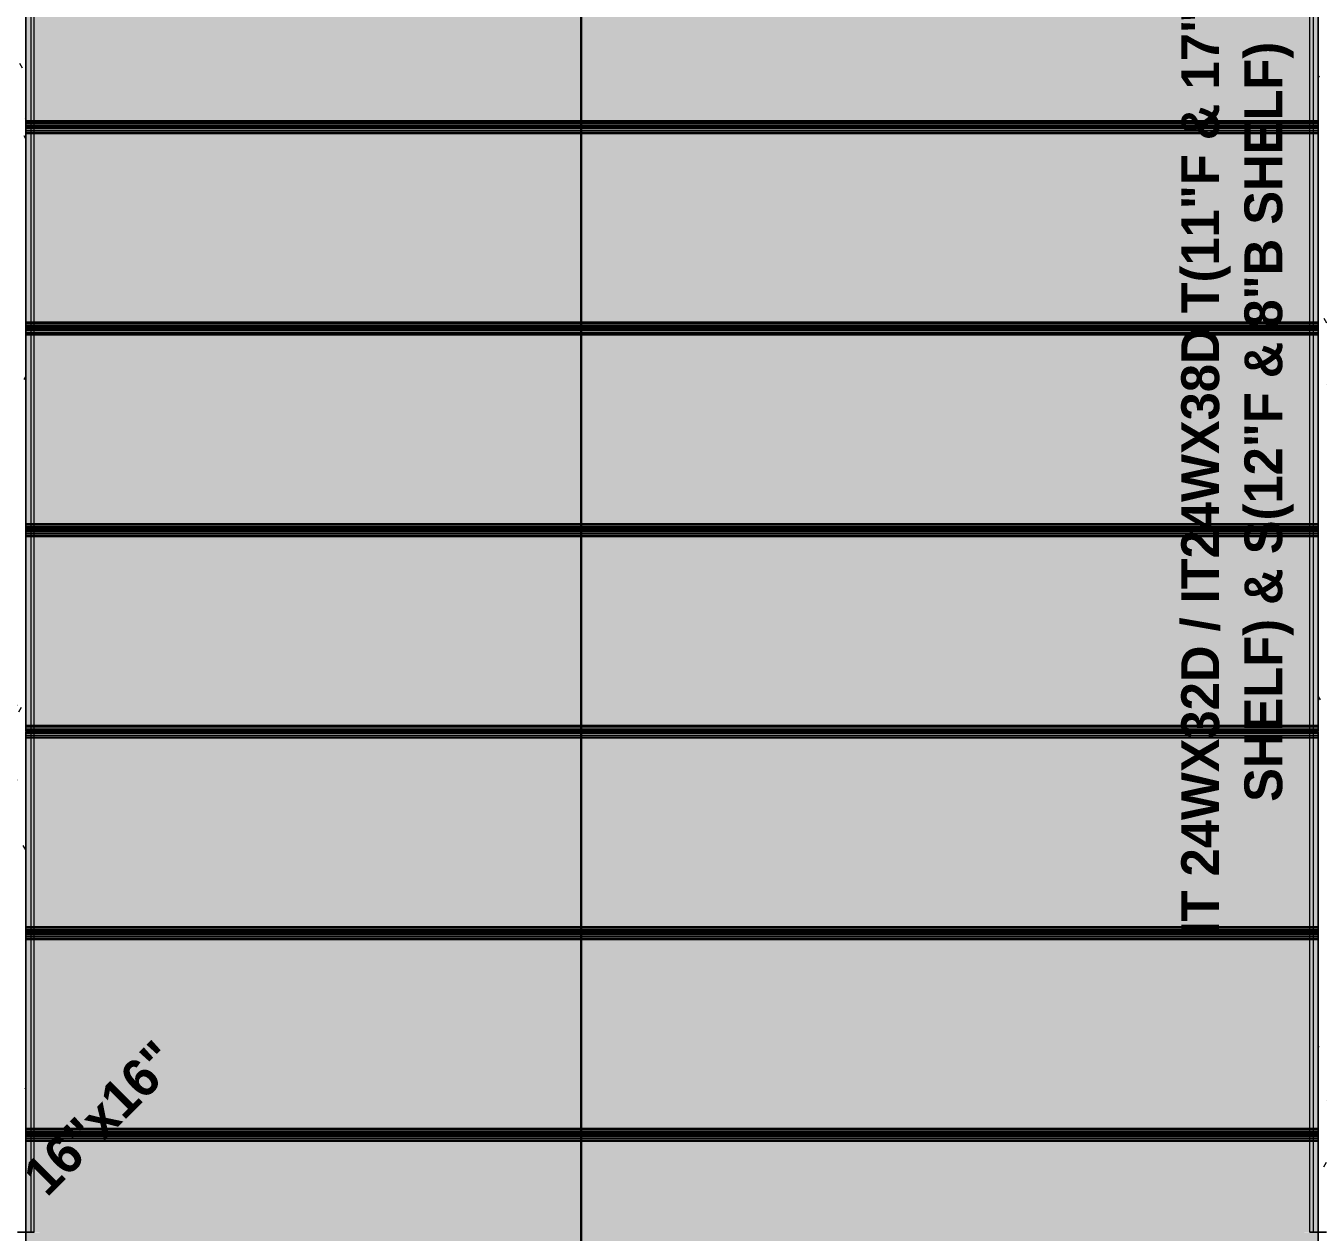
# Model space of a CAD drawing. Header units: inches. Extents: x -4126 to 627, y 9773 to 12338.
# Drawn here: x -2490.3 to -2183.3, y 10467.2 to 10753.8 of the extents above; entities that cross this region are included whole.
import ezdxf

# ---------------------------------------------------------------- set-up
doc = ezdxf.new("R2010")
doc.units = ezdxf.units.IN
doc.header["$MEASUREMENT"] = 0
for name, color, linetype, lineweight in [('A-ANNO-DIMS', 211, 'Continuous', 9), ('A-ANNO-DIMS-96', 211, 'Continuous', 9), ('S-BEAM', 12, 'Continuous', 9), ('S-BEAM-IDEN', 2, 'Continuous', 30), ('S-COLS-IDEN', 171, 'Continuous', 30)]:
    doc.layers.add(name, color=color, linetype=linetype, lineweight=lineweight)
doc.styles.add('Century Gothic_B', font='', dxfattribs={"height": 9})
doc.styles.get('Century Gothic_B').set_extended_font_data('Century Gothic', bold=True)
doc.dimstyles.new('OD__1_4__Tol__', dxfattribs={"dimscale": 12, "dimtxt": 9.397514, "dimasz": 1, "dimexe": 0.75, "dimexo": 0.5, "dimgap": 0.125, "dimtad": 1, "dimrnd": 0.25, "dimzin": 1, "dimdsep": 46, "dimlunit": 4, "dimtxsty": 'Century Gothic_B', "dimblk1": 'OBLIQUE', "dimblk2": 'OBLIQUE', "dimsah": 1, "dimcen": 0.09, "dimdle": 0.75, "dimazin": 0, "dimtfac": 1, "dimtdec": 4, "dimtix": 1, "dimtmove": 0, "dimatfit": 3, "dimfxl": 1, "dimtvp": 1, "dimtfill": 1, "dimfrac": 2, "dimtolj": 1, "dimtzin": 0, "dimlwd": 30, "dimlwe": 30, "dimarcsym": 2})
pattern_1 = [(0, (0, 0), (30.72, 7.68), [1.267, -21.773, 1.267, -21.773, -122.88]), (0, (0, 0), (30.72, 7.68), [-46.08, 1.267, -44.813, 1.267, -21.773, -53.76]), (0, (0, 0), (30.72, 7.68), [-115.2, 1.267, -14.093, 1.267, -37.133]), (120, (11.52, 3.84), (-22.011075, 22.7643004), [1.267, -21.773, 1.267, -21.773, -122.88]), (120, (11.52, 3.84), (-22.011075, 22.7643004), [-46.08, 1.267, -44.813, 1.267, -21.773, -53.76]), (120, (11.52, 3.84), (-22.011075, 22.7643004), [-115.2, 1.267, -14.093, 1.267, -37.133]), (240, (15.36, 19.2), (-8.708925, -30.4443004), [1.267, -21.773, 1.267, -21.773, -122.88]), (240, (15.36, 19.2), (-8.708925, -30.4443004), [-46.08, 1.267, -44.813, 1.267, -21.773, -53.76]), (240, (15.36, 19.2), (-8.708925, -30.4443004), [-115.2, 1.267, -14.093, 1.267, -37.133])]

# ---------------------------------------------------------------- blocks, each defined once
blk = doc.blocks.new('034100 - Precast Structural Concrete - Solid Plank - 12_-V121-FRAMING PLAN - 1ST FLOOR')
at = {"layer": 'S-BEAM', "transparency": 33554483}
for points in [[(0, 23.94), (0, 23.9), (1.21, 23.94)], [(305, 23.9), (2, 23.9), (2, 23.52), (305, 23.52)], [(267.84, 23.09), (2, 23.09), (2, 22.7), (305, 22.7), (305, 23.09)], [(267.84, -22.7), (2, -22.7), (2, -23.09), (305, -23.09), (305, -22.7)], [(2, -23.52), (2, -23.9), (305, -23.9), (305, -23.52), (132.78, -23.52)]]:
    blk.add_hatch(color=256, dxfattribs=at).paths.add_polyline_path(points, flags=0)
h = blk.add_hatch(color=256, dxfattribs=at)
h.paths.add_polyline_path([(0, 23.9), (0, 23.52), (2, 23.52), (2, 23.9), (1.21, 23.9)], flags=0)
h.paths.add_polyline_path([(307, 23.9), (305, 23.9), (305, 23.52), (307, 23.52)], flags=0)
h = blk.add_hatch(color=256, dxfattribs=at)
h.paths.add_polyline_path([(0, 23.52), (0, 23.09), (2, 23.09), (2, 23.52), (1.21, 23.52)], flags=0)
h.paths.add_polyline_path([(305, 23.52), (305, 23.09), (307, 23.09), (307, 23.52), (305.79, 23.52)], flags=0)
h.paths.add_polyline_path([(305.79, 22.7), (305, 22.7), (305, -22.7), (307, -22.7), (307, 22.7)], flags=0)
h.paths.add_polyline_path([(1.21, 22.7), (0, 22.7), (0, -22.7), (2, -22.7), (2, 22.7)], flags=0)
h.paths.add_polyline_path([(305.79, -23.09), (305, -23.09), (305, -23.52), (307, -23.52), (307, -23.09)], flags=0)
h.paths.add_polyline_path([(2, -23.09), (0, -23.09), (0, -23.52), (2, -23.52)], flags=0)
h = blk.add_hatch(color=256, dxfattribs=at)
h.paths.add_polyline_path([(305, 23.09), (305, 22.7), (307, 22.7), (307, 23.09), (305.79, 23.09)], flags=0)
h.paths.add_polyline_path([(0, 23.09), (0, 22.7), (2, 22.7), (2, 23.09), (1.21, 23.09)], flags=0)
h = blk.add_hatch(color=256, dxfattribs=at)
h.paths.add_polyline_path([(267.84, 23.52), (2, 23.52), (2, 23.09), (305, 23.09), (305, 23.52)], flags=0)
h.paths.add_polyline_path([(305, 22.7), (2, 22.7), (2, -22.7), (305, -22.7), (305, 14.19)], flags=0)
h.paths.add_polyline_path([(305, -23.09), (2, -23.09), (2, -23.52), (305, -23.52)], flags=0)
h = blk.add_hatch(color=256, dxfattribs=at)
h.paths.add_polyline_path([(305, -22.7), (305, -23.09), (307, -23.09), (307, -22.7), (305.79, -22.7)], flags=0)
h.paths.add_polyline_path([(0, -22.7), (0, -23.09), (2, -23.09), (2, -22.7), (1.21, -22.7)], flags=0)
h = blk.add_hatch(color=256, dxfattribs=at)
h.paths.add_polyline_path([(305, -23.52), (305, -23.9), (307, -23.9), (307, -23.52), (305.79, -23.52)], flags=0)
h.paths.add_polyline_path([(0, -23.52), (0, -23.9), (2, -23.9), (2, -23.52), (1.21, -23.52)], flags=0)
at = {"layer": 'S-BEAM'}
for p, q in [((0, 23.94), (0, 23.9)), ((2, 23.94), (0, 23.94)), ((0, 23.76), (0, 23.9)), ((0, 23.9), (0, 23.52)), ((2, 23.9), (0, 23.9)), ((0, 23.52), (0, 23.76)), ((0, 23.76), (2, 23.76)), ((2, 23.76), (0, 23.76)), ((0, 23.52), (0, -23.52)), ((0, 22.7), (0, 23.52)), ((0, 23.52), (2, 23.52)), ((0, 22.7), (0, 23.09)), ((0, 23.09), (0, 22.7)), ((2, 23.09), (0, 23.09)), ((2, 23.09), (0, 23.09)), ((0, 22.4), (0, 22.7)), ((2, 22.7), (0, 22.7)), ((0, -22.4), (0, 22.4)), ((2, 22.4), (0, 22.4)), ((305, 23.94), (2, 23.94)), ((305, 23.9), (2, 23.9)), ((2, 23.76), (305, 23.76)), ((305, 23.76), (2, 23.76)), ((2, 23.52), (305, 23.52)), ((305, 23.09), (2, 23.09)), ((305, 23.09), (2, 23.09)), ((305, 22.7), (2, 22.7)), ((305, 22.4), (2, 22.4)), ((307, 23.94), (305, 23.94)), ((307, 23.9), (305, 23.9)), ((305, 23.76), (307, 23.76)), ((307, 23.76), (305, 23.76)), ((305, 23.52), (307, 23.52)), ((307, 23.09), (305, 23.09)), ((307, 23.09), (305, 23.09)), ((307, 22.7), (305, 22.7)), ((307, 22.4), (305, 22.4)), ((307, 23.9), (307, 23.94)), ((307, 23.52), (307, 23.9)), ((307, 23.9), (307, 23.76)), ((307, 23.76), (307, 23.52)), ((307, 23.52), (307, 22.7)), ((307, -23.52), (307, 23.52)), ((307, 22.7), (307, 23.09)), ((307, 23.09), (307, 22.7)), ((307, 22.7), (307, 22.4)), ((307, 22.4), (307, -22.4)), ((0, -22.7), (0, -22.4)), ((2, -22.4), (0, -22.4)), ((0, -23.52), (0, -22.7)), ((0, -22.7), (0, -23.09)), ((0, -23.09), (0, -22.7)), ((2, -22.7), (0, -22.7)), ((2, -23.09), (0, -23.09)), ((2, -23.09), (0, -23.09)), ((0, -23.52), (0, -23.9)), ((0, -23.76), (0, -23.52)), ((2, -23.52), (0, -23.52)), ((0, -23.9), (0, -23.76)), ((2, -23.76), (0, -23.76)), ((2, -23.76), (0, -23.76)), ((0, -23.9), (0, -23.94)), ((2, -23.9), (0, -23.9)), ((2, -23.94), (0, -23.94)), ((305, -22.4), (2, -22.4)), ((305, -22.7), (2, -22.7)), ((305, -23.09), (2, -23.09)), ((305, -23.09), (2, -23.09)), ((305, -23.52), (2, -23.52)), ((305, -23.76), (2, -23.76)), ((305, -23.76), (2, -23.76)), ((305, -23.9), (2, -23.9)), ((305, -23.94), (2, -23.94)), ((307, -22.4), (305, -22.4)), ((307, -22.7), (305, -22.7)), ((307, -23.09), (305, -23.09)), ((307, -23.09), (305, -23.09)), ((307, -23.52), (305, -23.52)), ((307, -23.76), (305, -23.76)), ((307, -23.76), (305, -23.76)), ((307, -23.9), (305, -23.9)), ((307, -23.94), (305, -23.94)), ((307, -22.4), (307, -22.7)), ((307, -22.7), (307, -23.09)), ((307, -23.09), (307, -22.7)), ((307, -22.7), (307, -23.52)), ((307, -23.52), (307, -23.76)), ((307, -23.9), (307, -23.52)), ((307, -23.76), (307, -23.9)), ((307, -23.94), (307, -23.9))]:
    blk.add_line(p, q, dxfattribs=at)
blk = doc.blocks.new('034100 - Precast Structural Concrete - Solid Plank - 12_-V122-FRAMING PLAN - 1ST FLOOR')
at = {"layer": 'S-BEAM', "transparency": 33554483}
for points in [[(0, 23.94), (0, 23.9), (1.21, 23.94)], [(305, 23.9), (2, 23.9), (2, 23.52), (305, 23.52)], [(305, 23.09), (2, 23.09), (2, 22.7), (305, 22.7)], [(267.84, -22.7), (2, -22.7), (2, -23.09), (305, -23.09), (305, -22.7)], [(2, -23.52), (2, -23.9), (305, -23.9), (305, -23.52), (267.84, -23.52)]]:
    blk.add_hatch(color=256, dxfattribs=at).paths.add_polyline_path(points, flags=0)
h = blk.add_hatch(color=256, dxfattribs=at)
h.paths.add_polyline_path([(0, 23.9), (0, 23.52), (2, 23.52), (2, 23.9), (1.21, 23.9)], flags=0)
h.paths.add_polyline_path([(307, 23.9), (305, 23.9), (305, 23.52), (307, 23.52)], flags=0)
h = blk.add_hatch(color=256, dxfattribs=at)
h.paths.add_polyline_path([(305, 23.52), (305, 23.09), (307, 23.09), (307, 23.52), (305.79, 23.52)], flags=0)
h.paths.add_polyline_path([(2, 23.52), (0, 23.52), (0, 23.09), (2, 23.09)], flags=0)
h.paths.add_polyline_path([(307, 22.7), (305, 22.7), (305, -22.7), (307, -22.7)], flags=0)
h.paths.add_polyline_path([(0, 22.7), (0, -22.7), (2, -22.7), (2, 22.7), (1.21, 22.7)], flags=0)
h.paths.add_polyline_path([(305.79, -23.09), (305, -23.09), (305, -23.52), (307, -23.52), (307, -23.09)], flags=0)
h.paths.add_polyline_path([(2, -23.09), (0, -23.09), (0, -23.52), (2, -23.52)], flags=0)
h = blk.add_hatch(color=256, dxfattribs=at)
h.paths.add_polyline_path([(307, 23.09), (305, 23.09), (305, 22.7), (307, 22.7)], flags=0)
h.paths.add_polyline_path([(0, 23.09), (0, 22.7), (2, 22.7), (2, 23.09), (1.21, 23.09)], flags=0)
h = blk.add_hatch(color=256, dxfattribs=at)
h.paths.add_polyline_path([(305, 23.52), (2, 23.52), (2, 23.09), (305, 23.09)], flags=0)
h.paths.add_polyline_path([(267.84, 22.7), (2, 22.7), (2, -22.7), (305, -22.7), (305, 22.7)], flags=0)
h.paths.add_polyline_path([(305, -23.09), (2, -23.09), (2, -23.52), (305, -23.52)], flags=0)
h = blk.add_hatch(color=256, dxfattribs=at)
h.paths.add_polyline_path([(305, -22.7), (305, -23.09), (307, -23.09), (307, -22.7), (305.79, -22.7)], flags=0)
h.paths.add_polyline_path([(0, -22.7), (0, -23.09), (2, -23.09), (2, -22.7), (1.21, -22.7)], flags=0)
h = blk.add_hatch(color=256, dxfattribs=at)
h.paths.add_polyline_path([(305, -23.52), (305, -23.9), (307, -23.9), (307, -23.52), (305.79, -23.52)], flags=0)
h.paths.add_polyline_path([(0, -23.52), (0, -23.9), (2, -23.9), (2, -23.52), (1.21, -23.52)], flags=0)
h = blk.add_hatch(color=256, dxfattribs=at)
h.paths.add_polyline_path([(305, -23.9), (305, -23.94), (305.79, -23.9)], flags=0)
h.paths.add_polyline_path([(0, -23.9), (0, -23.94), (1.21, -23.9)], flags=0)
at = {"layer": 'S-BEAM'}
for p, q in [((0, 23.94), (0, 23.9)), ((2, 23.94), (0, 23.94)), ((0, 23.76), (0, 23.9)), ((0, 23.9), (0, 23.52)), ((2, 23.9), (0, 23.9)), ((0, 23.52), (0, 23.76)), ((0, 23.76), (2, 23.76)), ((2, 23.76), (0, 23.76)), ((0, 23.52), (0, -23.52)), ((0, 22.7), (0, 23.52)), ((0, 23.52), (2, 23.52)), ((0, 22.7), (0, 23.09)), ((0, 23.09), (0, 22.7)), ((2, 23.09), (0, 23.09)), ((2, 23.09), (0, 23.09)), ((0, 22.4), (0, 22.7)), ((2, 22.7), (0, 22.7)), ((0, -22.4), (0, 22.4)), ((2, 22.4), (0, 22.4)), ((305, 23.94), (2, 23.94)), ((305, 23.9), (2, 23.9)), ((2, 23.76), (305, 23.76)), ((305, 23.76), (2, 23.76)), ((2, 23.52), (305, 23.52)), ((305, 23.09), (2, 23.09)), ((305, 23.09), (2, 23.09)), ((305, 22.7), (2, 22.7)), ((305, 22.4), (2, 22.4)), ((307, 23.94), (305, 23.94)), ((307, 23.9), (305, 23.9)), ((305, 23.76), (307, 23.76)), ((307, 23.76), (305, 23.76)), ((305, 23.52), (307, 23.52)), ((307, 23.09), (305, 23.09)), ((307, 23.09), (305, 23.09)), ((307, 22.7), (305, 22.7)), ((307, 22.4), (305, 22.4)), ((307, 23.9), (307, 23.94)), ((307, 23.52), (307, 23.9)), ((307, 23.9), (307, 23.76)), ((307, 23.76), (307, 23.52)), ((307, 23.52), (307, 22.7)), ((307, -23.52), (307, 23.52)), ((307, 22.7), (307, 23.09)), ((307, 23.09), (307, 22.7)), ((307, 22.7), (307, 22.4)), ((307, 22.4), (307, -22.4)), ((0, -22.7), (0, -22.4)), ((2, -22.4), (0, -22.4)), ((0, -23.52), (0, -22.7)), ((0, -22.7), (0, -23.09)), ((0, -23.09), (0, -22.7)), ((2, -22.7), (0, -22.7)), ((2, -23.09), (0, -23.09)), ((2, -23.09), (0, -23.09)), ((0, -23.52), (0, -23.9)), ((0, -23.76), (0, -23.52)), ((2, -23.52), (0, -23.52)), ((0, -23.9), (0, -23.76)), ((2, -23.76), (0, -23.76)), ((2, -23.76), (0, -23.76)), ((0, -23.9), (0, -23.94)), ((2, -23.9), (0, -23.9)), ((2, -23.94), (0, -23.94)), ((305, -22.4), (2, -22.4)), ((305, -22.7), (2, -22.7)), ((305, -23.09), (2, -23.09)), ((305, -23.09), (2, -23.09)), ((305, -23.52), (2, -23.52)), ((305, -23.76), (2, -23.76)), ((305, -23.76), (2, -23.76)), ((305, -23.9), (2, -23.9)), ((305, -23.94), (2, -23.94)), ((307, -22.4), (305, -22.4)), ((307, -22.7), (305, -22.7)), ((307, -23.09), (305, -23.09)), ((307, -23.09), (305, -23.09)), ((307, -23.52), (305, -23.52)), ((307, -23.76), (305, -23.76)), ((307, -23.76), (305, -23.76)), ((307, -23.9), (305, -23.9)), ((307, -23.94), (305, -23.94)), ((307, -22.4), (307, -22.7)), ((307, -22.7), (307, -23.09)), ((307, -23.09), (307, -22.7)), ((307, -22.7), (307, -23.52)), ((307, -23.52), (307, -23.76)), ((307, -23.9), (307, -23.52)), ((307, -23.76), (307, -23.9)), ((307, -23.94), (307, -23.9))]:
    blk.add_line(p, q, dxfattribs=at)
blk = doc.blocks.new('034100 - Precast Structural Concrete - Solid Plank - 12_-V123-FRAMING PLAN - 1ST FLOOR')
at = {"layer": 'S-BEAM', "transparency": 33554483}
for points in [[(0, 23.94), (0, 23.9), (1.21, 23.94)], [(305, 23.9), (2, 23.9), (2, 23.52), (305, 23.52)], [(305, 23.09), (2, 23.09), (2, 22.7), (305, 22.7)], [(267.84, -22.7), (2, -22.7), (2, -23.09), (305, -23.09), (305, -22.7)], [(2, -23.52), (2, -23.9), (305, -23.9), (305, -23.52), (267.84, -23.52)]]:
    blk.add_hatch(color=256, dxfattribs=at).paths.add_polyline_path(points, flags=0)
h = blk.add_hatch(color=256, dxfattribs=at)
h.paths.add_polyline_path([(0, 23.9), (0, 23.52), (2, 23.52), (2, 23.9), (1.21, 23.9)], flags=0)
h.paths.add_polyline_path([(305.79, 23.9), (305, 23.9), (305, 23.52), (307, 23.52), (307, 23.9)], flags=0)
h = blk.add_hatch(color=256, dxfattribs=at)
h.paths.add_polyline_path([(305, 23.52), (305, 23.09), (307, 23.09), (307, 23.52), (305.79, 23.52)], flags=0)
h.paths.add_polyline_path([(2, 23.52), (0, 23.52), (0, 23.09), (2, 23.09)], flags=0)
h.paths.add_polyline_path([(305, 22.7), (305, -22.7), (307, -22.7), (307, 22.7), (305.79, 22.7)], flags=0)
h.paths.add_polyline_path([(2, 22.7), (0, 22.7), (0, -22.7), (2, -22.7)], flags=0)
h.paths.add_polyline_path([(305.79, -23.09), (305, -23.09), (305, -23.52), (307, -23.52), (307, -23.09)], flags=0)
h.paths.add_polyline_path([(1.21, -23.09), (0, -23.09), (0, -23.52), (2, -23.52), (2, -23.09)], flags=0)
h = blk.add_hatch(color=256, dxfattribs=at)
h.paths.add_polyline_path([(305, 23.09), (305, 22.7), (307, 22.7), (307, 23.09), (305.79, 23.09)], flags=0)
h.paths.add_polyline_path([(0, 23.09), (0, 22.7), (2, 22.7), (2, 23.09), (1.21, 23.09)], flags=0)
h = blk.add_hatch(color=256, dxfattribs=at)
h.paths.add_polyline_path([(2, 23.52), (2, 23.09), (305, 23.09), (305, 23.52), (267.84, 23.52)], flags=0)
h.paths.add_polyline_path([(2, 22.7), (2, -22.7), (305, -22.7), (305, 22.7), (267.84, 22.7)], flags=0)
h.paths.add_polyline_path([(305, -23.09), (2, -23.09), (2, -23.52), (305, -23.52)], flags=0)
h = blk.add_hatch(color=256, dxfattribs=at)
h.paths.add_polyline_path([(305, -22.7), (305, -23.09), (307, -23.09), (307, -22.7), (305.79, -22.7)], flags=0)
h.paths.add_polyline_path([(0, -22.7), (0, -23.09), (2, -23.09), (2, -22.7), (1.21, -22.7)], flags=0)
h = blk.add_hatch(color=256, dxfattribs=at)
h.paths.add_polyline_path([(0, -23.52), (0, -23.9), (2, -23.9), (2, -23.52), (1.21, -23.52)], flags=0)
h.paths.add_polyline_path([(305.79, -23.52), (305, -23.52), (305, -23.9), (307, -23.9), (307, -23.52)], flags=0)
h = blk.add_hatch(color=256, dxfattribs=at)
h.paths.add_polyline_path([(305, -23.9), (305, -23.94), (305.79, -23.9)], flags=0)
h.paths.add_polyline_path([(0, -23.9), (0, -23.94), (1.21, -23.9)], flags=0)
at = {"layer": 'S-BEAM'}
for p, q in [((0, 23.94), (0, 23.9)), ((2, 23.94), (0, 23.94)), ((0, 23.76), (0, 23.9)), ((0, 23.9), (0, 23.52)), ((2, 23.9), (0, 23.9)), ((0, 23.52), (0, 23.76)), ((0, 23.76), (2, 23.76)), ((2, 23.76), (0, 23.76)), ((0, 23.52), (0, -23.52)), ((0, 22.7), (0, 23.52)), ((0, 23.52), (2, 23.52)), ((0, 22.7), (0, 23.09)), ((0, 23.09), (0, 22.7)), ((2, 23.09), (0, 23.09)), ((2, 23.09), (0, 23.09)), ((0, 22.4), (0, 22.7)), ((2, 22.7), (0, 22.7)), ((0, -22.4), (0, 22.4)), ((2, 22.4), (0, 22.4)), ((305, 23.94), (2, 23.94)), ((305, 23.9), (2, 23.9)), ((2, 23.76), (305, 23.76)), ((305, 23.76), (2, 23.76)), ((2, 23.52), (305, 23.52)), ((305, 23.09), (2, 23.09)), ((305, 23.09), (2, 23.09)), ((305, 22.7), (2, 22.7)), ((305, 22.4), (2, 22.4)), ((307, 23.94), (305, 23.94)), ((307, 23.9), (305, 23.9)), ((305, 23.76), (307, 23.76)), ((307, 23.76), (305, 23.76)), ((305, 23.52), (307, 23.52)), ((307, 23.09), (305, 23.09)), ((307, 23.09), (305, 23.09)), ((307, 22.7), (305, 22.7)), ((307, 22.4), (305, 22.4)), ((307, 23.9), (307, 23.94)), ((307, 23.52), (307, 23.9)), ((307, 23.9), (307, 23.76)), ((307, 23.76), (307, 23.52)), ((307, 23.52), (307, 22.7)), ((307, -23.52), (307, 23.52)), ((307, 22.7), (307, 23.09)), ((307, 23.09), (307, 22.7)), ((307, 22.7), (307, 22.4)), ((307, 22.4), (307, -22.4)), ((0, -22.7), (0, -22.4)), ((2, -22.4), (0, -22.4)), ((0, -23.52), (0, -22.7)), ((0, -22.7), (0, -23.09)), ((0, -23.09), (0, -22.7)), ((2, -22.7), (0, -22.7)), ((2, -23.09), (0, -23.09)), ((2, -23.09), (0, -23.09)), ((0, -23.52), (0, -23.9)), ((0, -23.76), (0, -23.52)), ((2, -23.52), (0, -23.52)), ((0, -23.9), (0, -23.76)), ((2, -23.76), (0, -23.76)), ((2, -23.76), (0, -23.76)), ((0, -23.9), (0, -23.94)), ((2, -23.9), (0, -23.9)), ((2, -23.94), (0, -23.94)), ((305, -22.4), (2, -22.4)), ((305, -22.7), (2, -22.7)), ((305, -23.09), (2, -23.09)), ((305, -23.09), (2, -23.09)), ((305, -23.52), (2, -23.52)), ((305, -23.76), (2, -23.76)), ((305, -23.76), (2, -23.76)), ((305, -23.9), (2, -23.9)), ((305, -23.94), (2, -23.94)), ((307, -22.4), (305, -22.4)), ((307, -22.7), (305, -22.7)), ((307, -23.09), (305, -23.09)), ((307, -23.09), (305, -23.09)), ((307, -23.52), (305, -23.52)), ((307, -23.76), (305, -23.76)), ((307, -23.76), (305, -23.76)), ((307, -23.9), (305, -23.9)), ((307, -23.94), (305, -23.94)), ((307, -22.4), (307, -22.7)), ((307, -22.7), (307, -23.09)), ((307, -23.09), (307, -22.7)), ((307, -22.7), (307, -23.52)), ((307, -23.52), (307, -23.76)), ((307, -23.9), (307, -23.52)), ((307, -23.76), (307, -23.9)), ((307, -23.94), (307, -23.9))]:
    blk.add_line(p, q, dxfattribs=at)
blk = doc.blocks.new('034100 - Precast Structural Concrete - Solid Plank - 12_-V124-FRAMING PLAN - 1ST FLOOR')
at = {"layer": 'S-BEAM', "transparency": 33554483}
h = blk.add_hatch(color=256, dxfattribs=at)
h.paths.add_polyline_path([(305, 23.94), (305, 23.9), (305.79, 23.94)], flags=0)
h.paths.add_polyline_path([(0, 23.94), (0, 23.9), (1.21, 23.94)], flags=0)
h = blk.add_hatch(color=256, dxfattribs=at)
h.paths.add_polyline_path([(1.21, 23.9), (0, 23.9), (0, 23.52), (2, 23.52), (2, 23.9)], flags=0)
h.paths.add_polyline_path([(305, 23.9), (305, 23.52), (307, 23.52), (307, 23.9), (305.79, 23.9)], flags=0)
h = blk.add_hatch(color=256, dxfattribs=at)
h.paths.add_polyline_path([(1.21, 23.52), (0, 23.52), (0, 23.09), (2, 23.09), (2, 23.52)], flags=0)
h.paths.add_polyline_path([(307, 23.52), (305, 23.52), (305, 23.09), (307, 23.09)], flags=0)
h.paths.add_polyline_path([(307, 22.7), (305, 22.7), (305, -22.7), (307, -22.7)], flags=0)
h.paths.add_polyline_path([(0, 22.7), (0, -22.7), (2, -22.7), (2, 22.7), (1.21, 22.7)], flags=0)
h.paths.add_polyline_path([(305.79, -23.09), (305, -23.09), (305, -23.52), (307, -23.52), (307, -23.09)], flags=0)
h.paths.add_polyline_path([(2, -23.09), (0, -23.09), (0, -23.52), (2, -23.52)], flags=0)
h = blk.add_hatch(color=256, dxfattribs=at)
h.paths.add_polyline_path([(307, 23.09), (305, 23.09), (305, 22.7), (307, 22.7)], flags=0)
h.paths.add_polyline_path([(0, 23.09), (0, 22.7), (2, 22.7), (2, 23.09), (1.21, 23.09)], flags=0)
for points in [[(2, 23.94), (2, 23.9), (267.84, 23.94)], [(305, 23.9), (2, 23.9), (2, 23.52), (305, 23.52)], [(305, 23.09), (2, 23.09), (2, 22.7), (305, 22.7)], [(267.84, -22.7), (2, -22.7), (2, -23.09), (305, -23.09), (305, -22.7)], [(2, -23.52), (2, -23.9), (305, -23.9), (305, -23.52), (267.84, -23.52)]]:
    blk.add_hatch(color=256, dxfattribs=at).paths.add_polyline_path(points, flags=0)
h = blk.add_hatch(color=256, dxfattribs=at)
h.paths.add_polyline_path([(267.84, 23.52), (2, 23.52), (2, 23.09), (305, 23.09), (305, 23.52)], flags=0)
h.paths.add_polyline_path([(267.84, 22.7), (2, 22.7), (2, -22.7), (305, -22.7), (305, 22.7)], flags=0)
h.paths.add_polyline_path([(305, -23.09), (2, -23.09), (2, -23.52), (305, -23.52)], flags=0)
h = blk.add_hatch(color=256, dxfattribs=at)
h.paths.add_polyline_path([(305, -22.7), (305, -23.09), (307, -23.09), (307, -22.7), (305.79, -22.7)], flags=0)
h.paths.add_polyline_path([(0, -22.7), (0, -23.09), (2, -23.09), (2, -22.7), (1.21, -22.7)], flags=0)
h = blk.add_hatch(color=256, dxfattribs=at)
h.paths.add_polyline_path([(0, -23.52), (0, -23.9), (2, -23.9), (2, -23.52), (1.21, -23.52)], flags=0)
h.paths.add_polyline_path([(305.79, -23.52), (305, -23.52), (305, -23.9), (307, -23.9), (307, -23.52)], flags=0)
h = blk.add_hatch(color=256, dxfattribs=at)
h.paths.add_polyline_path([(305, -23.9), (305, -23.94), (305.79, -23.9)], flags=0)
h.paths.add_polyline_path([(0, -23.9), (0, -23.94), (1.21, -23.9)], flags=0)
at = {"layer": 'S-BEAM'}
for p, q in [((0, 23.94), (0, 23.9)), ((2, 23.94), (0, 23.94)), ((0, 23.76), (0, 23.9)), ((0, 23.9), (0, 23.52)), ((2, 23.9), (0, 23.9)), ((0, 23.52), (0, 23.76)), ((0, 23.76), (2, 23.76)), ((2, 23.76), (0, 23.76)), ((0, 23.52), (0, -23.52)), ((0, 22.7), (0, 23.52)), ((0, 23.52), (2, 23.52)), ((0, 22.7), (0, 23.09)), ((0, 23.09), (0, 22.7)), ((2, 23.09), (0, 23.09)), ((2, 23.09), (0, 23.09)), ((0, 22.4), (0, 22.7)), ((2, 22.7), (0, 22.7)), ((0, -22.4), (0, 22.4)), ((2, 22.4), (0, 22.4)), ((305, 23.94), (2, 23.94)), ((305, 23.9), (2, 23.9)), ((2, 23.76), (305, 23.76)), ((305, 23.76), (2, 23.76)), ((2, 23.52), (305, 23.52)), ((305, 23.09), (2, 23.09)), ((305, 23.09), (2, 23.09)), ((305, 22.7), (2, 22.7)), ((305, 22.4), (2, 22.4)), ((307, 23.94), (305, 23.94)), ((307, 23.9), (305, 23.9)), ((305, 23.76), (307, 23.76)), ((307, 23.76), (305, 23.76)), ((305, 23.52), (307, 23.52)), ((307, 23.09), (305, 23.09)), ((307, 23.09), (305, 23.09)), ((307, 22.7), (305, 22.7)), ((307, 22.4), (305, 22.4)), ((307, 23.9), (307, 23.94)), ((307, 23.52), (307, 23.9)), ((307, 23.9), (307, 23.76)), ((307, 23.76), (307, 23.52)), ((307, 23.52), (307, 22.7)), ((307, -23.52), (307, 23.52)), ((307, 22.7), (307, 23.09)), ((307, 23.09), (307, 22.7)), ((307, 22.7), (307, 22.4)), ((307, 22.4), (307, -22.4)), ((0, -22.7), (0, -22.4)), ((2, -22.4), (0, -22.4)), ((0, -23.52), (0, -22.7)), ((0, -22.7), (0, -23.09)), ((0, -23.09), (0, -22.7)), ((2, -22.7), (0, -22.7)), ((2, -23.09), (0, -23.09)), ((2, -23.09), (0, -23.09)), ((0, -23.52), (0, -23.9)), ((0, -23.76), (0, -23.52)), ((2, -23.52), (0, -23.52)), ((0, -23.9), (0, -23.76)), ((2, -23.76), (0, -23.76)), ((2, -23.76), (0, -23.76)), ((0, -23.9), (0, -23.94)), ((2, -23.9), (0, -23.9)), ((2, -23.94), (0, -23.94)), ((305, -22.4), (2, -22.4)), ((305, -22.7), (2, -22.7)), ((305, -23.09), (2, -23.09)), ((305, -23.09), (2, -23.09)), ((305, -23.52), (2, -23.52)), ((305, -23.76), (2, -23.76)), ((305, -23.76), (2, -23.76)), ((305, -23.9), (2, -23.9)), ((305, -23.94), (2, -23.94)), ((307, -22.4), (305, -22.4)), ((307, -22.7), (305, -22.7)), ((307, -23.09), (305, -23.09)), ((307, -23.09), (305, -23.09)), ((307, -23.52), (305, -23.52)), ((307, -23.76), (305, -23.76)), ((307, -23.76), (305, -23.76)), ((307, -23.9), (305, -23.9)), ((307, -23.94), (305, -23.94)), ((307, -22.4), (307, -22.7)), ((307, -22.7), (307, -23.09)), ((307, -23.09), (307, -22.7)), ((307, -22.7), (307, -23.52)), ((307, -23.52), (307, -23.76)), ((307, -23.9), (307, -23.52)), ((307, -23.76), (307, -23.9)), ((307, -23.94), (307, -23.9))]:
    blk.add_line(p, q, dxfattribs=at)
blk = doc.blocks.new('034100 - Precast Structural Concrete - Solid Plank - 12_-V125-FRAMING PLAN - 1ST FLOOR')
at = {"layer": 'S-BEAM', "transparency": 33554483}
for points in [[(0, 23.94), (0, 23.9), (1.21, 23.94)], [(305, 23.9), (2, 23.9), (2, 23.52), (305, 23.52)], [(267.84, 23.09), (2, 23.09), (2, 22.7), (305, 22.7), (305, 23.09)], [(267.84, -22.7), (2, -22.7), (2, -23.09), (305, -23.09), (305, -22.7)], [(2, -23.52), (2, -23.9), (305, -23.9), (305, -23.52), (267.84, -23.52)], [(2, -23.9), (2, -23.94), (267.84, -23.9)]]:
    blk.add_hatch(color=256, dxfattribs=at).paths.add_polyline_path(points, flags=0)
h = blk.add_hatch(color=256, dxfattribs=at)
h.paths.add_polyline_path([(0, 23.9), (0, 23.52), (2, 23.52), (2, 23.9), (1.21, 23.9)], flags=0)
h.paths.add_polyline_path([(305.79, 23.9), (305, 23.9), (305, 23.52), (307, 23.52), (307, 23.9)], flags=0)
h = blk.add_hatch(color=256, dxfattribs=at)
h.paths.add_polyline_path([(305, 23.52), (305, 23.09), (307, 23.09), (307, 23.52), (305.79, 23.52)], flags=0)
h.paths.add_polyline_path([(2, 23.52), (0, 23.52), (0, 23.09), (2, 23.09)], flags=0)
h.paths.add_polyline_path([(307, 22.7), (305, 22.7), (305, -22.7), (307, -22.7), (307, -5.12)], flags=0)
h.paths.add_polyline_path([(0, 22.7), (0, -22.7), (2, -22.7), (2, 22.7), (1.21, 22.7)], flags=0)
h.paths.add_polyline_path([(305.79, -23.09), (305, -23.09), (305, -23.52), (307, -23.52), (307, -23.09)], flags=0)
h.paths.add_polyline_path([(2, -23.09), (0, -23.09), (0, -23.52), (2, -23.52)], flags=0)
h = blk.add_hatch(color=256, dxfattribs=at)
h.paths.add_polyline_path([(305, 23.09), (305, 22.7), (307, 22.7), (307, 23.09), (305.79, 23.09)], flags=0)
h.paths.add_polyline_path([(0, 23.09), (0, 22.7), (2, 22.7), (2, 23.09), (1.21, 23.09)], flags=0)
h = blk.add_hatch(color=256, dxfattribs=at)
h.paths.add_polyline_path([(267.84, 23.52), (2, 23.52), (2, 23.09), (305, 23.09), (305, 23.52)], flags=0)
h.paths.add_polyline_path([(267.84, 22.7), (2, 22.7), (2, -22.7), (305, -22.7), (305, 22.7)], flags=0)
h.paths.add_polyline_path([(2, -23.09), (2, -23.52), (305, -23.52), (305, -23.09), (267.84, -23.09)], flags=0)
h = blk.add_hatch(color=256, dxfattribs=at)
h.paths.add_polyline_path([(305, -22.7), (305, -23.09), (307, -23.09), (307, -22.7), (305.79, -22.7)], flags=0)
h.paths.add_polyline_path([(0, -22.7), (0, -23.09), (2, -23.09), (2, -22.7), (1.21, -22.7)], flags=0)
h = blk.add_hatch(color=256, dxfattribs=at)
h.paths.add_polyline_path([(1.21, -23.52), (0, -23.52), (0, -23.9), (2, -23.9), (2, -23.52)], flags=0)
h.paths.add_polyline_path([(305, -23.52), (305, -23.9), (307, -23.9), (307, -23.52), (305.79, -23.52)], flags=0)
h = blk.add_hatch(color=256, dxfattribs=at)
h.paths.add_polyline_path([(305, -23.9), (305, -23.94), (305.79, -23.9)], flags=0)
h.paths.add_polyline_path([(0, -23.9), (0, -23.94), (1.21, -23.9)], flags=0)
at = {"layer": 'S-BEAM'}
for p, q in [((0, 23.94), (0, 23.9)), ((2, 23.94), (0, 23.94)), ((0, 23.76), (0, 23.9)), ((0, 23.9), (0, 23.52)), ((2, 23.9), (0, 23.9)), ((0, 23.52), (0, 23.76)), ((0, 23.76), (2, 23.76)), ((2, 23.76), (0, 23.76)), ((0, 23.52), (0, -23.52)), ((0, 22.7), (0, 23.52)), ((0, 23.52), (2, 23.52)), ((0, 22.7), (0, 23.09)), ((0, 23.09), (0, 22.7)), ((2, 23.09), (0, 23.09)), ((2, 23.09), (0, 23.09)), ((0, 22.4), (0, 22.7)), ((2, 22.7), (0, 22.7)), ((0, -22.4), (0, 22.4)), ((2, 22.4), (0, 22.4)), ((305, 23.94), (2, 23.94)), ((305, 23.9), (2, 23.9)), ((2, 23.76), (305, 23.76)), ((305, 23.76), (2, 23.76)), ((2, 23.52), (305, 23.52)), ((305, 23.09), (2, 23.09)), ((305, 23.09), (2, 23.09)), ((305, 22.7), (2, 22.7)), ((305, 22.4), (2, 22.4)), ((307, 23.94), (305, 23.94)), ((307, 23.9), (305, 23.9)), ((305, 23.76), (307, 23.76)), ((307, 23.76), (305, 23.76)), ((305, 23.52), (307, 23.52)), ((307, 23.09), (305, 23.09)), ((307, 23.09), (305, 23.09)), ((307, 22.7), (305, 22.7)), ((307, 22.4), (305, 22.4)), ((307, 23.9), (307, 23.94)), ((307, 23.52), (307, 23.9)), ((307, 23.9), (307, 23.76)), ((307, 23.76), (307, 23.52)), ((307, 23.52), (307, 22.7)), ((307, -23.52), (307, 23.52)), ((307, 22.7), (307, 23.09)), ((307, 23.09), (307, 22.7)), ((307, 22.7), (307, 22.4)), ((307, 22.4), (307, -22.4)), ((0, -22.7), (0, -22.4)), ((2, -22.4), (0, -22.4)), ((0, -23.52), (0, -22.7)), ((0, -22.7), (0, -23.09)), ((0, -23.09), (0, -22.7)), ((2, -22.7), (0, -22.7)), ((2, -23.09), (0, -23.09)), ((2, -23.09), (0, -23.09)), ((0, -23.52), (0, -23.9)), ((0, -23.76), (0, -23.52)), ((2, -23.52), (0, -23.52)), ((0, -23.9), (0, -23.76)), ((2, -23.76), (0, -23.76)), ((2, -23.76), (0, -23.76)), ((0, -23.9), (0, -23.94)), ((2, -23.9), (0, -23.9)), ((2, -23.94), (0, -23.94)), ((305, -22.4), (2, -22.4)), ((305, -22.7), (2, -22.7)), ((305, -23.09), (2, -23.09)), ((305, -23.09), (2, -23.09)), ((305, -23.52), (2, -23.52)), ((305, -23.76), (2, -23.76)), ((305, -23.76), (2, -23.76)), ((305, -23.9), (2, -23.9)), ((305, -23.94), (2, -23.94)), ((307, -22.4), (305, -22.4)), ((307, -22.7), (305, -22.7)), ((307, -23.09), (305, -23.09)), ((307, -23.09), (305, -23.09)), ((307, -23.52), (305, -23.52)), ((307, -23.76), (305, -23.76)), ((307, -23.76), (305, -23.76)), ((307, -23.9), (305, -23.9)), ((307, -23.94), (305, -23.94)), ((307, -22.4), (307, -22.7)), ((307, -22.7), (307, -23.09)), ((307, -23.09), (307, -22.7)), ((307, -22.7), (307, -23.52)), ((307, -23.52), (307, -23.76)), ((307, -23.9), (307, -23.52)), ((307, -23.76), (307, -23.9)), ((307, -23.94), (307, -23.9))]:
    blk.add_line(p, q, dxfattribs=at)
blk = doc.blocks.new('034100 - Precast Structural Concrete - Solid Plank - 12_-V126-FRAMING PLAN - 1ST FLOOR')
at = {"layer": 'S-BEAM', "transparency": 33554483}
for points in [[(0, 23.94), (0, 23.9), (1.21, 23.94)], [(305, 23.9), (2, 23.9), (2, 23.52), (305, 23.52)], [(305, 23.09), (2, 23.09), (2, 22.7), (305, 22.7)], [(267.84, -22.7), (2, -22.7), (2, -23.09), (305, -23.09), (305, -22.7)], [(2, -23.52), (2, -23.9), (305, -23.9), (305, -23.52), (267.84, -23.52)]]:
    blk.add_hatch(color=256, dxfattribs=at).paths.add_polyline_path(points, flags=0)
h = blk.add_hatch(color=256, dxfattribs=at)
h.paths.add_polyline_path([(0, 23.9), (0, 23.52), (2, 23.52), (2, 23.9), (1.21, 23.9)], flags=0)
h.paths.add_polyline_path([(305, 23.9), (305, 23.52), (307, 23.52), (307, 23.9), (305.79, 23.9)], flags=0)
h = blk.add_hatch(color=256, dxfattribs=at)
h.paths.add_polyline_path([(1.21, 23.52), (0, 23.52), (0, 23.09), (2, 23.09), (2, 23.52)], flags=0)
h.paths.add_polyline_path([(307, 23.52), (305, 23.52), (305, 23.09), (307, 23.09)], flags=0)
h.paths.add_polyline_path([(307, 22.7), (305, 22.7), (305, -22.7), (307, -22.7)], flags=0)
h.paths.add_polyline_path([(0, 22.7), (0, -22.7), (2, -22.7), (2, 22.7), (1.21, 22.7)], flags=0)
h.paths.add_polyline_path([(305.79, -23.09), (305, -23.09), (305, -23.52), (307, -23.52), (307, -23.09)], flags=0)
h.paths.add_polyline_path([(2, -23.09), (0, -23.09), (0, -23.52), (2, -23.52)], flags=0)
h = blk.add_hatch(color=256, dxfattribs=at)
h.paths.add_polyline_path([(307, 23.09), (305, 23.09), (305, 22.7), (307, 22.7)], flags=0)
h.paths.add_polyline_path([(0, 23.09), (0, 22.7), (2, 22.7), (2, 23.09), (1.21, 23.09)], flags=0)
h = blk.add_hatch(color=256, dxfattribs=at)
h.paths.add_polyline_path([(267.84, 23.52), (2, 23.52), (2, 23.09), (305, 23.09), (305, 23.52)], flags=0)
h.paths.add_polyline_path([(267.84, 22.7), (2, 22.7), (2, -22.7), (305, -22.7), (305, 22.7)], flags=0)
h.paths.add_polyline_path([(305, -23.09), (2, -23.09), (2, -23.52), (305, -23.52)], flags=0)
h = blk.add_hatch(color=256, dxfattribs=at)
h.paths.add_polyline_path([(305, -22.7), (305, -23.09), (307, -23.09), (307, -22.7), (305.79, -22.7)], flags=0)
h.paths.add_polyline_path([(0, -22.7), (0, -23.09), (2, -23.09), (2, -22.7), (1.21, -22.7)], flags=0)
h = blk.add_hatch(color=256, dxfattribs=at)
h.paths.add_polyline_path([(0, -23.52), (0, -23.9), (2, -23.9), (2, -23.52), (1.21, -23.52)], flags=0)
h.paths.add_polyline_path([(305.79, -23.52), (305, -23.52), (305, -23.9), (307, -23.9), (307, -23.52)], flags=0)
h = blk.add_hatch(color=256, dxfattribs=at)
h.paths.add_polyline_path([(305, -23.9), (305, -23.94), (305.79, -23.9)], flags=0)
h.paths.add_polyline_path([(0, -23.9), (0, -23.94), (1.21, -23.9)], flags=0)
at = {"layer": 'S-BEAM'}
for p, q in [((0, 23.94), (0, 23.9)), ((2, 23.94), (0, 23.94)), ((0, 23.76), (0, 23.9)), ((0, 23.9), (0, 23.52)), ((2, 23.9), (0, 23.9)), ((0, 23.52), (0, 23.76)), ((0, 23.76), (2, 23.76)), ((2, 23.76), (0, 23.76)), ((0, 23.52), (0, -23.52)), ((0, 22.7), (0, 23.52)), ((0, 23.52), (2, 23.52)), ((0, 22.7), (0, 23.09)), ((0, 23.09), (0, 22.7)), ((2, 23.09), (0, 23.09)), ((2, 23.09), (0, 23.09)), ((0, 22.4), (0, 22.7)), ((2, 22.7), (0, 22.7)), ((0, -22.4), (0, 22.4)), ((2, 22.4), (0, 22.4)), ((305, 23.94), (2, 23.94)), ((305, 23.9), (2, 23.9)), ((2, 23.76), (305, 23.76)), ((305, 23.76), (2, 23.76)), ((2, 23.52), (305, 23.52)), ((305, 23.09), (2, 23.09)), ((305, 23.09), (2, 23.09)), ((305, 22.7), (2, 22.7)), ((305, 22.4), (2, 22.4)), ((307, 23.94), (305, 23.94)), ((307, 23.9), (305, 23.9)), ((305, 23.76), (307, 23.76)), ((307, 23.76), (305, 23.76)), ((305, 23.52), (307, 23.52)), ((307, 23.09), (305, 23.09)), ((307, 23.09), (305, 23.09)), ((307, 22.7), (305, 22.7)), ((307, 22.4), (305, 22.4)), ((307, 23.9), (307, 23.94)), ((307, 23.52), (307, 23.9)), ((307, 23.9), (307, 23.76)), ((307, 23.76), (307, 23.52)), ((307, 23.52), (307, 22.7)), ((307, -23.52), (307, 23.52)), ((307, 22.7), (307, 23.09)), ((307, 23.09), (307, 22.7)), ((307, 22.7), (307, 22.4)), ((307, 22.4), (307, -22.4)), ((0, -22.7), (0, -22.4)), ((2, -22.4), (0, -22.4)), ((0, -23.52), (0, -22.7)), ((0, -22.7), (0, -23.09)), ((0, -23.09), (0, -22.7)), ((2, -22.7), (0, -22.7)), ((2, -23.09), (0, -23.09)), ((2, -23.09), (0, -23.09)), ((0, -23.52), (0, -23.9)), ((0, -23.76), (0, -23.52)), ((2, -23.52), (0, -23.52)), ((0, -23.9), (0, -23.76)), ((2, -23.76), (0, -23.76)), ((2, -23.76), (0, -23.76)), ((0, -23.9), (0, -23.94)), ((2, -23.9), (0, -23.9)), ((2, -23.94), (0, -23.94)), ((305, -22.4), (2, -22.4)), ((305, -22.7), (2, -22.7)), ((305, -23.09), (2, -23.09)), ((305, -23.09), (2, -23.09)), ((305, -23.52), (2, -23.52)), ((305, -23.76), (2, -23.76)), ((305, -23.76), (2, -23.76)), ((305, -23.9), (2, -23.9)), ((305, -23.94), (2, -23.94)), ((307, -22.4), (305, -22.4)), ((307, -22.7), (305, -22.7)), ((307, -23.09), (305, -23.09)), ((307, -23.09), (305, -23.09)), ((307, -23.52), (305, -23.52)), ((307, -23.76), (305, -23.76)), ((307, -23.76), (305, -23.76)), ((307, -23.9), (305, -23.9)), ((307, -23.94), (305, -23.94)), ((307, -22.4), (307, -22.7)), ((307, -22.7), (307, -23.09)), ((307, -23.09), (307, -22.7)), ((307, -22.7), (307, -23.52)), ((307, -23.52), (307, -23.76)), ((307, -23.9), (307, -23.52)), ((307, -23.76), (307, -23.9)), ((307, -23.94), (307, -23.9))]:
    blk.add_line(p, q, dxfattribs=at)
blk = doc.blocks.new('034100 - Precast Structural Concrete - Solid Plank - 12_-V127-FRAMING PLAN - 1ST FLOOR')
at = {"layer": 'S-BEAM', "transparency": 33554483}
for points in [[(0, 23.94), (0, 23.9), (3.21, 23.94)], [(4, 23.94), (4, 23.9), (267.84, 23.94)], [(303, 23.9), (4, 23.9), (4, 23.52), (303, 23.52)], [(4, 23.09), (4, 22.7), (303, 22.7), (303, 23.09), (267.84, 23.09)], [(267.84, -22.7), (2, -22.7), (2, -23.09), (305, -23.09), (305, -22.7)], [(2, -23.52), (2, -23.9), (305, -23.9), (305, -23.52), (267.84, -23.52)]]:
    blk.add_hatch(color=256, dxfattribs=at).paths.add_polyline_path(points, flags=0)
h = blk.add_hatch(color=256, dxfattribs=at)
h.paths.add_polyline_path([(3.21, 23.9), (0, 23.9), (0, 23.52), (4, 23.52), (4, 23.9)], flags=0)
h.paths.add_polyline_path([(307, 23.9), (303, 23.9), (303, 23.52), (307, 23.52)], flags=0)
h = blk.add_hatch(color=256, dxfattribs=at)
h.paths.add_polyline_path([(303, 23.52), (303, 23.09), (307, 23.09), (307, 23.52), (303.79, 23.52)], flags=0)
h.paths.add_polyline_path([(4, 23.52), (0, 23.52), (0, 23.09), (4, 23.09)], flags=0)
h.paths.add_polyline_path([(303, 22.7), (303, -0.75), (307, -0.75), (307, 22.7), (303.79, 22.7)], flags=0)
h.paths.add_polyline_path([(3.21, 22.7), (0, 22.7), (0, -0.75), (4, -0.75), (4, 22.7)], flags=0)
h.paths.add_polyline_path([(305, -0.77), (305, -22.7), (307, -22.7), (307, -0.77), (305.79, -0.77)], flags=0)
h.paths.add_polyline_path([(2, -0.77), (0, -0.77), (0, -22.7), (2, -22.7)], flags=0)
h.paths.add_polyline_path([(2, -23.09), (0, -23.09), (0, -23.52), (2, -23.52)], flags=0)
h.paths.add_polyline_path([(307, -23.09), (305, -23.09), (305, -23.52), (307, -23.52)], flags=0)
h = blk.add_hatch(color=256, dxfattribs=at)
h.paths.add_polyline_path([(1.21, 23.09), (0, 23.09), (0, 22.7), (4, 22.7), (4, 23.09), (3.21, 23.09)], flags=0)
h.paths.add_polyline_path([(303.79, 23.09), (303, 23.09), (303, 22.7), (307, 22.7), (307, 23.09), (305.79, 23.09)], flags=0)
h = blk.add_hatch(color=256, dxfattribs=at)
h.paths.add_polyline_path([(303, 23.52), (4, 23.52), (4, 23.09), (303, 23.09)], flags=0)
h.paths.add_polyline_path([(303, 22.7), (4, 22.7), (4, -0.75), (2, -0.77), (2, -22.7), (305, -22.7), (305, -0.77), (303, -0.75)], flags=0)
h.paths.add_polyline_path([(2, -23.09), (2, -23.52), (305, -23.52), (305, -23.09), (267.84, -23.09)], flags=0)
h = blk.add_hatch(color=256, dxfattribs=at)
h.paths.add_polyline_path([(1.21, -22.7), (0, -22.7), (0, -23.09), (2, -23.09), (2, -22.7)], flags=0)
h.paths.add_polyline_path([(307, -22.7), (305, -22.7), (305, -23.09), (307, -23.09)], flags=0)
h = blk.add_hatch(color=256, dxfattribs=at)
h.paths.add_polyline_path([(0, -23.52), (0, -23.9), (2, -23.9), (2, -23.52), (1.21, -23.52)], flags=0)
h.paths.add_polyline_path([(305.79, -23.52), (305, -23.52), (305, -23.9), (307, -23.9), (307, -23.52)], flags=0)
h = blk.add_hatch(color=256, dxfattribs=at)
h.paths.add_polyline_path([(305, -23.9), (305, -23.94), (305.79, -23.9)], flags=0)
h.paths.add_polyline_path([(0, -23.9), (0, -23.94), (1.21, -23.9)], flags=0)
at = {"layer": 'S-BEAM'}
for p, q in [((0, 23.94), (0, 23.9)), ((4, 23.94), (0, 23.94)), ((0, 23.76), (0, 23.9)), ((0, 23.9), (0, 23.52)), ((4, 23.9), (0, 23.9)), ((0, 23.52), (0, 23.76)), ((0, 23.76), (4, 23.76)), ((4, 23.76), (0, 23.76)), ((0, 23.52), (0, -0.75)), ((0, 22.7), (0, 23.52)), ((0, 23.52), (4, 23.52)), ((0, 22.7), (0, 23.09)), ((0, 23.09), (0, 22.7)), ((4, 23.09), (0, 23.09)), ((4, 23.09), (0, 23.09)), ((0, 22.4), (0, 22.7)), ((4, 22.7), (0, 22.7)), ((0, -0.75), (0, 22.4)), ((4, 22.4), (0, 22.4)), ((303, 23.94), (4, 23.94)), ((303, 23.9), (4, 23.9)), ((4, 23.76), (303, 23.76)), ((303, 23.76), (4, 23.76)), ((4, 23.52), (303, 23.52)), ((303, 23.09), (4, 23.09)), ((303, 23.09), (4, 23.09)), ((303, 22.7), (4, 22.7)), ((303, 22.4), (4, 22.4)), ((307, 23.94), (303, 23.94)), ((307, 23.9), (303, 23.9)), ((303, 23.76), (307, 23.76)), ((307, 23.76), (303, 23.76)), ((303, 23.52), (307, 23.52)), ((307, 23.09), (303, 23.09)), ((307, 23.09), (303, 23.09)), ((307, 22.7), (303, 22.7)), ((307, 22.4), (303, 22.4)), ((307, 23.9), (307, 23.94)), ((307, 23.52), (307, 23.9)), ((307, 23.9), (307, 23.76)), ((307, 23.76), (307, 23.52)), ((307, 23.52), (307, 22.7)), ((307, -0.75), (307, 23.52)), ((307, 22.7), (307, 23.09)), ((307, 23.09), (307, 22.7)), ((307, 22.7), (307, 22.4)), ((307, 22.4), (307, -0.75)), ((0, -0.77), (0, -23.52)), ((0, -22.4), (0, -0.77)), ((307, -0.77), (307, -22.4)), ((307, -23.52), (307, -0.77)), ((0, -22.7), (0, -22.4)), ((2, -22.4), (0, -22.4)), ((0, -23.52), (0, -22.7)), ((0, -22.7), (0, -23.09)), ((0, -23.09), (0, -22.7)), ((2, -22.7), (0, -22.7)), ((2, -23.09), (0, -23.09)), ((2, -23.09), (0, -23.09)), ((0, -23.52), (0, -23.9)), ((0, -23.76), (0, -23.52)), ((2, -23.52), (0, -23.52)), ((0, -23.9), (0, -23.76)), ((2, -23.76), (0, -23.76)), ((2, -23.76), (0, -23.76)), ((0, -23.9), (0, -23.94)), ((2, -23.9), (0, -23.9)), ((2, -23.94), (0, -23.94)), ((305, -22.4), (2, -22.4)), ((305, -22.7), (2, -22.7)), ((305, -23.09), (2, -23.09)), ((305, -23.09), (2, -23.09)), ((305, -23.52), (2, -23.52)), ((305, -23.76), (2, -23.76)), ((305, -23.76), (2, -23.76)), ((305, -23.9), (2, -23.9)), ((305, -23.94), (2, -23.94)), ((307, -22.4), (305, -22.4)), ((307, -22.7), (305, -22.7)), ((307, -23.09), (305, -23.09)), ((307, -23.09), (305, -23.09)), ((307, -23.52), (305, -23.52)), ((307, -23.76), (305, -23.76)), ((307, -23.76), (305, -23.76)), ((307, -23.9), (305, -23.9)), ((307, -23.94), (305, -23.94)), ((307, -22.4), (307, -22.7)), ((307, -22.7), (307, -23.09)), ((307, -23.09), (307, -22.7)), ((307, -22.7), (307, -23.52)), ((307, -23.52), (307, -23.76)), ((307, -23.9), (307, -23.52)), ((307, -23.76), (307, -23.9)), ((307, -23.94), (307, -23.9))]:
    blk.add_line(p, q, dxfattribs=at)
blk = doc.blocks.new('DIMBLOCK2-FRAMING PLAN - 1ST FLOOR')
at = {"layer": 'A-ANNO-DIMS-96', "lineweight": 50}
for p, q in [((-2358.42, 10819.99), (-2364.42, 10825.99)), ((-2358.42, 10819.99), (-2352.42, 10813.99)), ((-2358.42, 10011.56), (-2364.42, 10017.56)), ((-2358.42, 10011.56), (-2352.42, 10005.56))]:
    blk.add_line(p, q, dxfattribs=at)
at = {"layer": 'A-ANNO-DIMS-96', "lineweight": 30}
for p, q in [((-2360.91, 10819.99), (-2349.42, 10819.99)), ((-2358.42, 10819.99), (-2360.91, 10819.99)), ((-2358.42, 10011.56), (-2358.42, 10819.99)), ((-2360.91, 10011.56), (-2349.42, 10011.56)), ((-2358.42, 10011.56), (-2360.91, 10011.56))]:
    blk.add_line(p, q, dxfattribs=at)
at = {"layer": 'A-ANNO-DIMS-96', "color": 0, "lineweight": 30, "char_height": 9, "attachment_point": 1, "rotation": 90, "line_spacing_factor": 0.984502, "style": 'Century Gothic_B', "bg_fill": 3, "box_fill_scale": 1.25, "bg_fill_color": 256, "bg_fill_true_color": 13158600, "bg_fill_transparency": 0}
for s, insert, width in [('67\' - 4 1/2"', (-2371.46, 10383.78), 76.7911), ('-3" ELEV.', (-2353.69, 10390.12), 61.5761)]:
    blk.add_mtext(s, dxfattribs=dict(at, insert=insert, width=width))
blk = doc.blocks.new('_Oblique')
at = {"color": 0, "linetype": 'ByBlock', "lineweight": -2}
blk.add_line((-0.5, -0.5), (0.5, 0.5), dxfattribs=at)

msp = doc.modelspace()

# ---------------------------------------------------------------- hatches: boundary and pattern name
at = {"layer": 'S-BEAM'}
h = msp.add_hatch(dxfattribs=at)
h.set_pattern_fill('FP_3', color=256, style=0, pattern_type=2)
h.set_pattern_definition(pattern_1)
h.paths.add_polyline_path([(-2490.324, 10467.205), (-2490.324, 10813.864), (-2508.324, 10813.864), (-2508.324, 10475.189), (-2492.324, 10475.189), (-2492.324, 10467.205)], flags=0)
h.paths.add_polyline_path([(-2490.324, 10822.489), (-2490.324, 10839.174), (-2492.324, 10839.174), (-2492.324, 10831.189), (-2508.324, 10831.189), (-2508.324, 10822.489)], flags=0)
h = msp.add_hatch(dxfattribs=at)
h.set_pattern_fill('FP_3', color=256, style=0, pattern_type=2)
h.set_pattern_definition(pattern_1)
h.paths.add_polyline_path([(-2163.324, 10467.205), (-2163.324, 10496.689), (-2162.111, 10496.689), (-2162.111, 10496.808), (-2166.324, 10496.849), (-2166.324, 10544.689), (-2162.111, 10544.689), (-2162.111, 10544.808), (-2166.324, 10544.849), (-2166.324, 10592.689), (-2162.111, 10592.689), (-2162.111, 10592.808), (-2166.324, 10592.849), (-2166.324, 10640.689), (-2162.111, 10640.689), (-2162.111, 10640.808), (-2166.324, 10640.849), (-2166.324, 10688.689), (-2162.111, 10688.689), (-2162.111, 10688.808), (-2166.324, 10688.849), (-2166.324, 10736.689), (-2162.111, 10736.689), (-2162.111, 10736.808), (-2166.324, 10736.849), (-2166.324, 10784.689), (-2162.111, 10784.689), (-2162.111, 10784.808), (-2166.324, 10784.849), (-2166.324, 10813.864), (-2183.324, 10813.864), (-2183.324, 10467.205), (-2181.324, 10467.205), (-2181.324, 10475.189), (-2165.324, 10475.189), (-2165.324, 10467.205)], flags=0)
h.paths.add_polyline_path([(-2183.324, 10822.489), (-2166.324, 10822.489), (-2166.324, 10831.189), (-2181.324, 10831.189), (-2181.324, 10839.174), (-2183.324, 10839.174), (-2183.324, 10825.651)], flags=0)
h.paths.add_polyline_path([(-2165.324, 10832.689), (-2162.111, 10832.689), (-2162.111, 10832.808), (-2165.324, 10832.808)], flags=0)

# ---------------------------------------------------------------- linework, layer by layer
for p, q in [((-2489.111, 10839.174), (-2489.111, 10467.205)), ((-2488.324, 10467.205), (-2488.324, 10839.174)), ((-2185.324, 10467.205), (-2185.324, 10839.174)), ((-2184.536, 10839.174), (-2184.536, 10467.205)), ((-2488.324, 10467.205), (-2488.324, 10819.924)), ((-2185.324, 10467.205), (-2185.324, 10819.924)), ((-2492.324, 10467.205), (-2489.111, 10467.205)), ((-2488.324, 10467.205), (-2492.324, 10467.205)), ((-2489.111, 10467.205), (-2488.324, 10467.205)), ((-2181.324, 10467.205), (-2185.324, 10467.205)), ((-2185.324, 10467.205), (-2184.536, 10467.205)), ((-2184.536, 10467.205), (-2181.324, 10467.205))]:
    msp.add_line(p, q, dxfattribs=at)

# ---------------------------------------------------------------- block references
at = {"layer": 'S-BEAM', "rotation": 180}
for name, p in [('034100 - Precast Structural Concrete - Solid Plank - 12_-V121-FRAMING PLAN - 1ST FLOOR', (-2183.324, 10753.729)), ('034100 - Precast Structural Concrete - Solid Plank - 12_-V122-FRAMING PLAN - 1ST FLOOR', (-2183.324, 10705.847)), ('034100 - Precast Structural Concrete - Solid Plank - 12_-V123-FRAMING PLAN - 1ST FLOOR', (-2183.324, 10657.965)), ('034100 - Precast Structural Concrete - Solid Plank - 12_-V124-FRAMING PLAN - 1ST FLOOR', (-2183.324, 10610.084)), ('034100 - Precast Structural Concrete - Solid Plank - 12_-V125-FRAMING PLAN - 1ST FLOOR', (-2183.324, 10562.202)), ('034100 - Precast Structural Concrete - Solid Plank - 12_-V126-FRAMING PLAN - 1ST FLOOR', (-2183.324, 10514.32)), ('034100 - Precast Structural Concrete - Solid Plank - 12_-V127-FRAMING PLAN - 1ST FLOOR', (-2183.324, 10466.438))]:
    msp.add_blockref(name, p, dxfattribs=at)

# ---------------------------------------------------------------- texts
at = {"layer": 'S-BEAM-IDEN', "lineweight": 9, "char_height": 9, "attachment_point": 1, "rotation": 90, "style": 'Century Gothic_B'}
for s, insert, width in [('IT 24WX32D / IT24WX38D T(11"F & 17"B', (-2215.846, 10537.674), 279.972), ('SHELF) & S(12"F & 8"B SHELF)', (-2200.846, 10569.424), 203.313)]:
    msp.add_mtext(s, dxfattribs=dict(at, insert=insert, width=width))
at = {"layer": 'S-COLS-IDEN', "lineweight": 9, "insert": (-2491.676, 10481.691), "char_height": 9, "width": 54.843, "attachment_point": 1, "rotation": 45, "style": 'Century Gothic_B'}
msp.add_mtext('16"x16"', dxfattribs=at)

# ---------------------------------------------------------------- next in the draw order: dimensions: what is measured, and where the dimension line sits
at = {"layer": 'A-ANNO-DIMS', "lineweight": 30}
dim = msp.add_linear_dim(base=(-2358.425, 10819.989), p1=(-2366.91, 10011.56), p2=(-2366.91, 10819.989), angle=90, text='<>\\X-3" ELEV.', dimstyle='OD__1_4__Tol__', override={"dimpost": '<>', "dimfxl": 808.429494}, dxfattribs=at)
dim.commit()
dim.dimension.update_dxf_attribs({"geometry": 'DIMBLOCK2-FRAMING PLAN - 1ST FLOOR', "text_midpoint": (-2358.425, 10415.775)})

doc.saveas('drawing.dxf')
